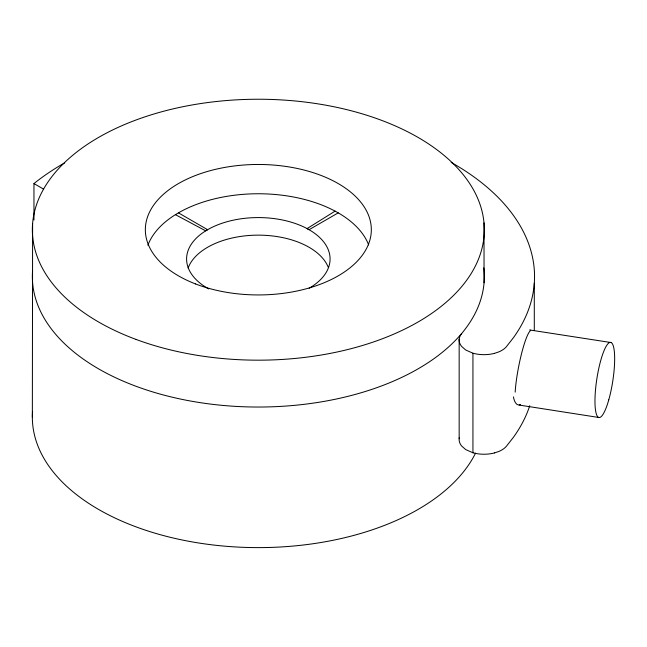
<?xml version="1.0" encoding="UTF-8"?>
<svg xmlns="http://www.w3.org/2000/svg" width="647" height="647" viewBox="0 0 647 647"><rect width="100%" height="100%" fill="white"/><g stroke="black" fill="none" stroke-linecap="round" stroke-linejoin="round"><path stroke-width="0.97" d="M32.35 417.145L32.609 223.466M459.16 438.771L459.16 339.19M483.81 267.834A225.981 130.468 0 0 1 464.231 330.334L460.478 335.154L459.394 337.783A26.43 15.261 0 0 0 461.586 346.371L465.719 350.003L472.941 353.213A25.508 14.727 0 0 0 494.502 353.359M147.888 245.221A112.99 65.234 0 0 1 175.426 214.667L178.435 212.863A112.99 65.234 0 0 1 335.097 211.124L338.227 212.863A112.99 65.234 0 0 1 368.669 244.938M335.097 211.124L307.074 228.601L309.064 229.701L338.227 212.863M309.185 288.206L310.972 287.131A71.744 41.416 0 0 0 307.746 228.965A71.744 41.416 0 0 0 206.959 230.081A71.744 41.416 0 0 0 207.606 288.279M520.544 404.634C516.031 406.648 513.961 400.226 513.443 396.894M494.502 353.351L498.877 351.871A24.335 14.048 0 0 0 506.375 346.719L513.443 337.685A276.204 159.461 0 0 0 451.169 162.397M494.502 452.924L498.877 451.444A24.335 14.048 0 0 0 506.375 446.293L513.443 437.267A276.204 159.461 0 0 0 529.756 405.685M529.626 329.954L611.189 342.57M599.251 417.55L519.258 405.071M494.502 452.932A25.508 14.727 0 0 1 472.949 452.787L465.719 449.584L461.586 445.953A26.43 15.261 0 0 1 459.394 437.364M175.426 214.667L205.689 230.85L207.606 229.701L178.435 212.863M208.706 288.902L207.97 288.489M64.716 162.842A276.204 159.461 0 0 0 33.959 183.57L43.414 189.029M534.293 283.224L534.293 330.504M484.005 222.867L484.053 282.804M472.941 353.213L472.941 452.795M33.959 183.57L33.959 220.02M461.271 333.957A225.981 130.468 0 0 1 202.39 402.976A225.981 130.468 0 0 1 32.576 270.729M188.115 268.076A71.744 41.416 0 0 1 257.603 235.144A71.744 41.416 0 0 1 328.239 267.251M515.182 392.122A37.858 5.556 -78.9 0 1 521.239 354.888A37.858 5.556 -78.9 0 1 530.322 330.779M530.419 330.221A37.922 6.26 -85 0 1 530.653 330.463M475.569 453.094A225.981 130.468 0 0 1 221.945 545.914A225.981 130.468 0 0 1 32.568 411.363M136.113 339.449A225.981 130.468 0 0 0 484.053 235.945A225.981 130.468 0 0 0 154.827 113.726A225.981 130.468 0 0 0 136.113 339.449M195.596 283.96A112.99 65.234 0 0 0 371.087 233.939A112.99 65.234 0 0 0 208.318 171.212A112.99 65.234 0 0 0 195.596 283.96M608.754 399.911A38.019 8.039 -81.2 0 0 610.655 342.384A38.019 8.039 -81.2 0 0 595.03 397.565A38.019 8.039 -81.2 0 0 608.754 399.911"/></g></svg>
